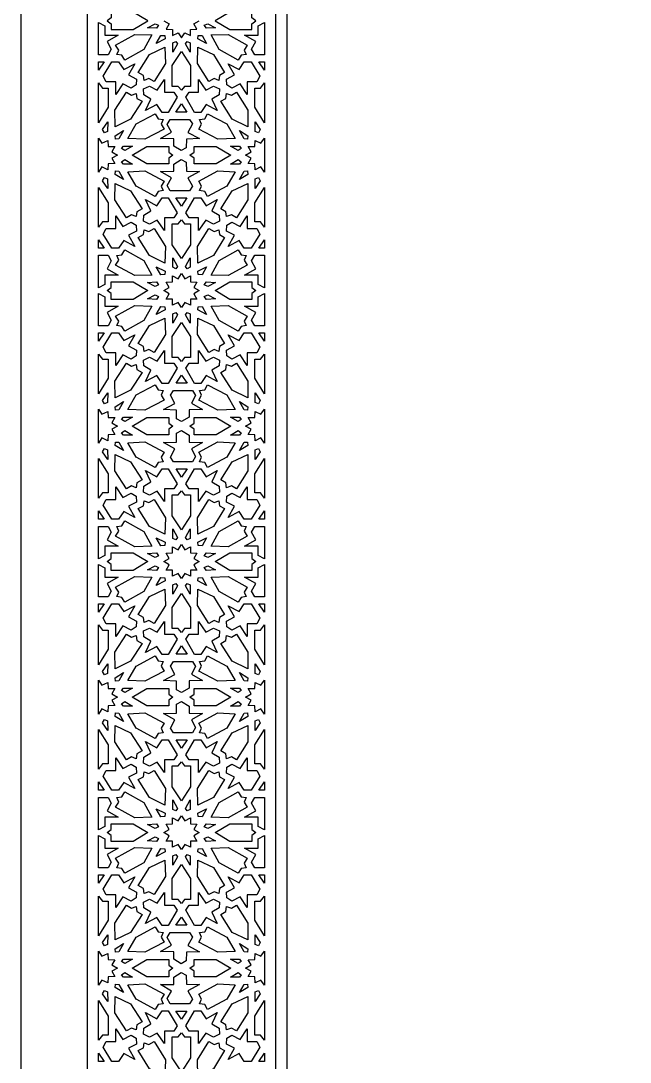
# Model space of a CAD drawing. Extents: x -275 to 275, y -935 to 935.
# Drawn here: x -275 to 0, y -469.7 to 0 of the extents above; entities that cross this region are included whole.
import ezdxf

# ---------------------------------------------------------------- set-up
doc = ezdxf.new("R2010")
doc.units = 0
doc.layers.add('LAYER_1', color=18, linetype='CONTINUOUS')
doc.layers.add('LAYER_2', color=4, linetype='CONTINUOUS')

msp = doc.modelspace()

# ---------------------------------------------------------------- linework, layer by layer
at = {"layer": 'LAYER_1'}
for points in [[(-275, -935), (275, -935), (275, 935), (-275, 935)], [(-234.21, 1.37), (-236.02, 0), (-236.02, 0), (-234.21, -1.37), (-234.21, -3.94), (-224.27, -3.94), (-217.66, 0), (-224.27, 3.94), (-234.21, 3.94)], [(-187.34, 0), (-180.73, -3.94), (-170.79, -3.94), (-170.79, -1.37), (-168.98, 0), (-168.98, 0), (-170.79, 1.37), (-170.79, 3.94), (-180.73, 3.94)], [(-237.06, -2.23), (-237.06, -6.44), (-231.01, -6.44), (-236, -9.3), (-234.16, -12.79), (-235.62, -15.34), (-239.99, -15.34), (-239.99, -0.68)], [(-212.8, -2.03), (-213.78, -3.38), (-217.82, -3.11), (-214.33, -1.3)], [(-187.18, -3.11), (-191.22, -3.38), (-192.2, -2.03), (-190.67, -1.3)], [(-165.01, -15.34), (-169.38, -15.34), (-170.84, -12.79), (-169, -9.3), (-173.99, -6.44), (-167.94, -6.44), (-167.94, -2.23), (-165.01, -0.68)], [(-215.83, -6.39), (-219.44, -12.98), (-228.02, -17.77), (-229.38, -15.55), (-231.68, -15.24), (-230.84, -13.19), (-232.2, -10.96), (-223.62, -6.18)], [(-210.02, -6.68), (-209.9, -8.16), (-213.85, -10.21), (-211.81, -6.56)], [(-204.25, -10.36), (-206.37, -14.17), (-206.45, -9.93), (-205.06, -9.27)], [(-198.55, -9.93), (-198.63, -14.17), (-200.75, -10.36), (-199.94, -9.27)], [(-191.15, -10.21), (-195.1, -8.16), (-194.98, -6.68), (-193.19, -6.56)], [(-172.8, -10.96), (-174.16, -13.19), (-173.32, -15.24), (-175.62, -15.55), (-176.98, -17.77), (-185.56, -12.98), (-189.17, -6.39), (-181.38, -6.18)], [(-209.78, -19.26), (-214.88, -27.39), (-217.19, -26.07), (-219.36, -26.86), (-219.66, -24.67), (-221.98, -23.35), (-216.89, -15.21), (-209.94, -11.83)], [(-198.36, -20.14), (-198.36, -29.61), (-201.06, -29.61), (-202.5, -31.34), (-203.94, -29.61), (-206.64, -29.61), (-206.64, -20.14), (-202.5, -13.84)], [(-188.11, -15.21), (-183.02, -23.35), (-185.34, -24.67), (-185.64, -26.86), (-187.81, -26.07), (-190.12, -27.39), (-195.22, -19.26), (-195.06, -11.83)], [(-239.99, -22.27), (-239.99, -18.51), (-237.4, -18.51)], [(-228.53, -22), (-223.54, -19.39), (-226.39, -24.41), (-222.78, -26.24), (-222.91, -28.9), (-225.23, -30.32), (-228.94, -28.38), (-232.15, -33.22), (-232.15, -27.52), (-236.49, -27.52), (-237.82, -24.94), (-233.93, -18.51), (-230.85, -18.51)], [(-167.18, -24.94), (-168.51, -27.52), (-172.85, -27.52), (-172.85, -33.22), (-176.06, -28.38), (-179.77, -30.32), (-182.09, -28.9), (-182.22, -26.24), (-178.61, -24.41), (-181.46, -19.39), (-176.47, -22), (-174.15, -18.51), (-171.07, -18.51)], [(-165.01, -22.27), (-167.6, -18.51), (-165.01, -18.51)], [(-238.15, -30.4), (-235.6, -30.4), (-235.6, -38.96), (-239.99, -45.98), (-239.99, -28.02)], [(-210.19, -32.2), (-205.93, -32.2), (-204.42, -34.46), (-208.43, -41.34), (-211.28, -41.29), (-213.66, -37.74), (-218.67, -40.47), (-216.27, -35.37), (-219.54, -33.41), (-219.66, -30.73), (-216.95, -29.46), (-213.52, -31.26), (-210.19, -26.5)], [(-191.48, -31.26), (-188.05, -29.46), (-185.34, -30.73), (-185.46, -33.41), (-188.73, -35.37), (-186.33, -40.47), (-191.34, -37.74), (-193.72, -41.29), (-196.57, -41.34), (-200.58, -34.46), (-199.07, -32.2), (-194.81, -32.2), (-194.81, -26.5)], [(-165.01, -45.98), (-169.4, -38.96), (-169.4, -30.4), (-166.85, -30.4), (-165.01, -28.02)], [(-225.05, -33.55), (-222.88, -32.78), (-222.59, -34.97), (-220.28, -36.31), (-225.44, -44.41), (-232.41, -47.75), (-232.51, -40.32), (-227.36, -32.22)], [(-172.49, -40.32), (-172.59, -47.75), (-179.56, -44.41), (-184.72, -36.31), (-182.41, -34.97), (-182.12, -32.78), (-179.95, -33.55), (-177.64, -32.22)], [(-200.06, -41.22), (-205, -41.22), (-202.5, -37.5)], [(-212.99, -44.15), (-210.71, -44.5), (-211.59, -46.54), (-210.28, -48.79), (-218.96, -53.41), (-226.74, -53.04), (-222.99, -46.52), (-214.31, -41.9)], [(-182.01, -46.52), (-178.26, -53.04), (-186.04, -53.41), (-194.72, -48.79), (-193.41, -46.54), (-194.29, -44.5), (-192.01, -44.15), (-190.69, -41.9)], [(-235.81, -49.89), (-237.2, -50.45), (-238.07, -48.98), (-235.7, -45.52)], [(-197.49, -46.53), (-199.56, -50.31), (-194.36, -53.12), (-200.26, -53.36), (-200.31, -57.32), (-202.59, -58.54), (-205.94, -56.51), (-205.96, -53.24), (-211.94, -53.1), (-207, -50.24), (-208.89, -46.8), (-207.53, -44.44), (-198.93, -44.44)], [(-166.93, -48.98), (-167.8, -50.45), (-169.19, -49.89), (-169.3, -45.52)], [(-230.75, -53.25), (-232.24, -53.39), (-232.42, -51.8), (-228.73, -49.51)], [(-172.58, -51.8), (-172.76, -53.39), (-174.25, -53.25), (-176.27, -49.51)], [(-238.38, -55.2), (-235.69, -53.93), (-235.58, -56.64), (-232.53, -56.73), (-233.96, -59.12), (-231.38, -60.55), (-233.96, -61.98), (-232.53, -64.38), (-235.58, -64.47), (-235.69, -67.18), (-238.38, -65.9), (-240, -68.2), (-240, -60.55), (-240, -60.55), (-240, -60.55), (-240, -52.9)], [(-165, -60.55), (-165, -60.55), (-165, -60.55), (-165, -68.2), (-166.62, -65.9), (-169.31, -67.18), (-169.42, -64.47), (-172.47, -64.38), (-171.04, -61.98), (-173.62, -60.55), (-171.04, -59.12), (-172.47, -56.73), (-169.42, -56.64), (-169.31, -53.93), (-166.62, -55.2), (-165, -52.9)], [(-224.56, -56.52), (-228.03, -58.52), (-229.49, -57.57), (-228.72, -56.51)], [(-208.16, -59.18), (-206.35, -60.55), (-208.16, -61.92), (-208.16, -64.5), (-218.1, -64.5), (-224.71, -60.55), (-224.71, -60.55), (-224.71, -60.55), (-218.1, -56.61), (-208.16, -56.61)], [(-180.29, -60.55), (-180.29, -60.55), (-180.29, -60.55), (-186.9, -64.5), (-196.84, -64.5), (-196.84, -61.92), (-198.65, -60.55), (-196.84, -59.18), (-196.84, -56.61), (-186.9, -56.61)], [(-175.51, -57.57), (-176.97, -58.52), (-180.44, -56.52), (-176.28, -56.51)], [(-224.56, -64.58), (-228.72, -64.59), (-229.49, -63.53), (-228.03, -62.58)], [(-200.31, -63.79), (-200.26, -67.74), (-194.36, -67.98), (-199.56, -70.79), (-197.49, -74.57), (-198.93, -76.66), (-207.53, -76.66), (-208.89, -74.31), (-207, -70.87), (-211.94, -68.01), (-205.96, -67.86), (-205.94, -64.59), (-202.59, -62.56)], [(-175.51, -63.53), (-176.28, -64.59), (-180.44, -64.58), (-176.97, -62.58)], [(-230.75, -67.86), (-228.73, -71.59), (-232.42, -69.31), (-232.24, -67.71)], [(-210.28, -72.31), (-211.59, -74.56), (-210.71, -76.6), (-212.99, -76.95), (-214.31, -79.2), (-222.99, -74.58), (-226.74, -68.07), (-218.96, -67.7)], [(-178.26, -68.07), (-182.01, -74.58), (-190.69, -79.2), (-192.01, -76.95), (-194.29, -76.6), (-193.41, -74.56), (-194.72, -72.31), (-186.04, -67.7)], [(-172.58, -69.31), (-176.27, -71.59), (-174.25, -67.86), (-172.76, -67.71)], [(-235.6, -82.15), (-235.6, -90.71), (-238.15, -90.71), (-239.99, -93.08), (-239.99, -75.13)], [(-235.81, -71.22), (-235.7, -75.58), (-238.07, -72.12), (-237.2, -70.66)], [(-225.44, -76.7), (-220.28, -84.8), (-222.59, -86.13), (-222.88, -88.32), (-225.05, -87.55), (-227.36, -88.89), (-232.51, -80.79), (-232.41, -73.35)], [(-172.49, -80.79), (-177.64, -88.89), (-179.95, -87.55), (-182.12, -88.32), (-182.41, -86.13), (-184.72, -84.8), (-179.56, -76.7), (-172.59, -73.35)], [(-165.01, -93.08), (-166.85, -90.71), (-169.4, -90.71), (-169.4, -82.15), (-165.01, -75.13)], [(-166.93, -72.12), (-169.3, -75.58), (-169.19, -71.22), (-167.8, -70.66)], [(-204.42, -86.64), (-205.93, -88.91), (-210.19, -88.91), (-210.19, -94.61), (-213.52, -89.84), (-216.95, -91.65), (-219.66, -90.37), (-219.54, -87.69), (-216.27, -85.73), (-218.67, -80.63), (-213.66, -83.37), (-211.28, -79.81), (-208.43, -79.77)], [(-193.72, -79.81), (-191.34, -83.37), (-186.33, -80.63), (-188.73, -85.73), (-185.46, -87.69), (-185.34, -90.37), (-188.05, -91.65), (-191.48, -89.84), (-194.81, -94.61), (-194.81, -88.91), (-199.07, -88.91), (-200.58, -86.64), (-196.57, -79.77)], [(-202.5, -83.61), (-205, -79.88), (-200.06, -79.88)], [(-228.94, -92.73), (-225.23, -90.78), (-222.91, -92.2), (-222.78, -94.87), (-226.39, -96.7), (-223.54, -101.71), (-228.53, -99.1), (-230.85, -102.59), (-233.93, -102.59), (-237.82, -96.17), (-236.49, -93.59), (-232.15, -93.59), (-232.15, -87.88)], [(-172.85, -93.59), (-168.51, -93.59), (-167.18, -96.17), (-171.07, -102.59), (-174.15, -102.59), (-176.47, -99.1), (-181.46, -101.71), (-178.61, -96.7), (-182.22, -94.87), (-182.09, -92.2), (-179.77, -90.78), (-176.06, -92.73), (-172.85, -87.88)], [(-209.78, -101.85), (-209.94, -109.28), (-216.89, -105.89), (-221.98, -97.76), (-219.66, -96.44), (-219.36, -94.25), (-217.19, -95.03), (-214.88, -93.71)], [(-201.06, -91.49), (-198.36, -91.49), (-198.36, -100.97), (-202.5, -107.27), (-206.64, -100.97), (-206.64, -91.49), (-203.94, -91.49), (-202.5, -89.76)], [(-187.81, -95.03), (-185.64, -94.25), (-185.34, -96.44), (-183.02, -97.76), (-188.11, -105.89), (-195.06, -109.28), (-195.22, -101.85), (-190.12, -93.71)], [(-237.4, -102.59), (-239.99, -102.59), (-239.99, -98.83)], [(-165.01, -102.59), (-167.6, -102.59), (-165.01, -98.83)], [(-234.16, -108.31), (-236, -111.8), (-231.01, -114.66), (-237.06, -114.66), (-237.06, -118.87), (-239.99, -120.42), (-239.99, -105.76), (-235.62, -105.76)], [(-219.44, -108.12), (-215.83, -114.71), (-223.62, -114.93), (-232.2, -110.14), (-230.84, -107.92), (-231.68, -105.86), (-229.38, -105.55), (-228.02, -103.33)], [(-204.25, -110.74), (-205.06, -111.83), (-206.45, -111.17), (-206.37, -106.94)], [(-198.55, -111.17), (-199.94, -111.83), (-200.75, -110.74), (-198.63, -106.94)], [(-175.62, -105.55), (-173.32, -105.86), (-174.16, -107.92), (-172.8, -110.14), (-181.38, -114.93), (-189.17, -114.71), (-185.56, -108.12), (-176.98, -103.33)], [(-165.01, -120.42), (-167.94, -118.87), (-167.94, -114.66), (-173.99, -114.66), (-169, -111.8), (-170.84, -108.31), (-169.38, -105.76), (-165.01, -105.76)], [(-209.9, -112.94), (-210.02, -114.43), (-211.81, -114.55), (-213.85, -110.9)], [(-193.19, -114.55), (-194.98, -114.43), (-195.1, -112.94), (-191.15, -110.9)], [(-200.99, -116.32), (-198.49, -115.05), (-198.39, -117.75), (-195.55, -117.85), (-196.88, -120.24), (-194.47, -121.67), (-194.47, -121.67), (-196.88, -123.11), (-195.55, -125.5), (-198.39, -125.59), (-198.49, -128.3), (-200.99, -127.03), (-202.5, -129.33), (-204.01, -127.03), (-206.51, -128.3), (-206.61, -125.59), (-209.45, -125.5), (-208.12, -123.11), (-210.53, -121.67), (-210.53, -121.67), (-208.12, -120.24), (-209.45, -117.85), (-206.61, -117.75), (-206.51, -115.05), (-204.01, -116.32), (-202.5, -114.02)], [(-217.66, -121.67), (-224.27, -125.62), (-234.21, -125.62), (-234.21, -123.04), (-236.02, -121.67), (-236.02, -121.67), (-234.21, -120.3), (-234.21, -117.73), (-224.27, -117.73)], [(-212.8, -119.07), (-214.33, -119.81), (-217.82, -117.99), (-213.78, -117.72)], [(-187.18, -117.99), (-190.67, -119.81), (-192.2, -119.07), (-191.22, -117.72)], [(-170.79, -120.3), (-168.98, -121.67), (-168.98, -121.67), (-170.79, -123.04), (-170.79, -125.62), (-180.73, -125.62), (-187.34, -121.67), (-180.73, -117.73), (-170.79, -117.73)], [(-237.06, -124.47), (-237.06, -128.68), (-231.01, -128.68), (-236, -131.54), (-234.16, -135.03), (-235.62, -137.58), (-239.99, -137.58), (-239.99, -122.92)], [(-212.8, -124.27), (-213.78, -125.62), (-217.82, -125.36), (-214.33, -123.54)], [(-187.18, -125.36), (-191.22, -125.62), (-192.2, -124.27), (-190.67, -123.54)], [(-165.01, -137.58), (-169.38, -137.58), (-170.84, -135.03), (-169, -131.54), (-173.99, -128.68), (-167.94, -128.68), (-167.94, -124.47), (-165.01, -122.92)], [(-215.83, -128.63), (-219.44, -135.22), (-228.02, -140.01), (-229.38, -137.79), (-231.68, -137.48), (-230.84, -135.43), (-232.2, -133.21), (-223.62, -128.42)], [(-210.02, -128.92), (-209.9, -130.4), (-213.85, -132.45), (-211.81, -128.8)], [(-191.15, -132.45), (-195.1, -130.4), (-194.98, -128.92), (-193.19, -128.8)], [(-172.8, -133.21), (-174.16, -135.43), (-173.32, -137.48), (-175.62, -137.79), (-176.98, -140.01), (-185.56, -135.22), (-189.17, -128.63), (-181.38, -128.42)], [(-209.78, -141.5), (-214.88, -149.63), (-217.19, -148.31), (-219.36, -149.1), (-219.66, -146.91), (-221.98, -145.59), (-216.89, -137.45), (-209.94, -134.07)], [(-198.36, -142.38), (-198.36, -151.85), (-201.06, -151.85), (-202.5, -153.58), (-203.94, -151.85), (-206.64, -151.85), (-206.64, -142.38), (-202.5, -136.08)], [(-204.25, -132.61), (-206.37, -136.41), (-206.45, -132.17), (-205.06, -131.52)], [(-198.55, -132.17), (-198.63, -136.41), (-200.75, -132.61), (-199.94, -131.52)], [(-188.11, -137.45), (-183.02, -145.59), (-185.34, -146.91), (-185.64, -149.1), (-187.81, -148.31), (-190.12, -149.63), (-195.22, -141.5), (-195.06, -134.07)], [(-239.99, -144.51), (-239.99, -140.75), (-237.4, -140.75)], [(-228.53, -144.24), (-223.54, -141.63), (-226.39, -146.65), (-222.78, -148.48), (-222.91, -151.15), (-225.23, -152.56), (-228.94, -150.62), (-232.15, -155.46), (-232.15, -149.76), (-236.49, -149.76), (-237.82, -147.18), (-233.93, -140.76), (-230.85, -140.76)], [(-167.18, -147.18), (-168.51, -149.76), (-172.85, -149.76), (-172.85, -155.46), (-176.06, -150.62), (-179.77, -152.56), (-182.09, -151.15), (-182.22, -148.48), (-178.61, -146.65), (-181.46, -141.63), (-176.47, -144.24), (-174.15, -140.76), (-171.07, -140.76)], [(-165.01, -144.51), (-167.6, -140.75), (-165.01, -140.75)], [(-238.15, -152.64), (-235.6, -152.64), (-235.6, -161.2), (-239.99, -168.22), (-239.99, -150.27)], [(-210.19, -154.44), (-205.93, -154.44), (-204.42, -156.7), (-208.43, -163.58), (-211.28, -163.53), (-213.66, -159.98), (-218.67, -162.71), (-216.27, -157.62), (-219.54, -155.65), (-219.66, -152.98), (-216.95, -151.7), (-213.52, -153.5), (-210.19, -148.74)], [(-191.48, -153.5), (-188.05, -151.7), (-185.34, -152.98), (-185.46, -155.65), (-188.73, -157.62), (-186.33, -162.71), (-191.34, -159.98), (-193.72, -163.53), (-196.57, -163.58), (-200.58, -156.7), (-199.07, -154.44), (-194.81, -154.44), (-194.81, -148.74)], [(-165.01, -168.22), (-169.4, -161.2), (-169.4, -152.64), (-166.85, -152.64), (-165.01, -150.27)], [(-225.05, -155.79), (-222.88, -155.02), (-222.59, -157.21), (-220.28, -158.55), (-225.44, -166.65), (-232.41, -169.99), (-232.51, -162.56), (-227.36, -154.46)], [(-172.49, -162.56), (-172.59, -169.99), (-179.56, -166.65), (-184.72, -158.55), (-182.41, -157.21), (-182.12, -155.02), (-179.95, -155.79), (-177.64, -154.46)], [(-212.99, -166.39), (-210.71, -166.74), (-211.59, -168.79), (-210.28, -171.03), (-218.96, -175.65), (-226.74, -175.28), (-222.99, -168.76), (-214.31, -164.14)], [(-200, -163.46), (-204.94, -163.46), (-202.5, -159.74)], [(-182.01, -168.76), (-178.26, -175.28), (-186.04, -175.65), (-194.72, -171.03), (-193.41, -168.79), (-194.29, -166.74), (-192.01, -166.39), (-190.69, -164.14)], [(-235.81, -172.13), (-237.2, -172.69), (-238.07, -171.22), (-235.7, -167.76)], [(-196.11, -169.04), (-198, -172.48), (-193.06, -175.34), (-199.04, -175.49), (-199.06, -178.76), (-202.41, -180.78), (-204.69, -179.56), (-204.74, -175.61), (-210.64, -175.36), (-205.44, -172.55), (-207.51, -168.78), (-206.07, -166.68), (-197.47, -166.68)], [(-166.93, -171.22), (-167.8, -172.69), (-169.19, -172.13), (-169.3, -167.76)], [(-230.75, -175.49), (-232.24, -175.63), (-232.42, -174.04), (-228.73, -171.75)], [(-172.58, -174.04), (-172.76, -175.63), (-174.25, -175.49), (-176.27, -171.75)], [(-238.38, -177.44), (-235.69, -176.17), (-235.58, -178.88), (-232.53, -178.97), (-233.96, -181.36), (-231.38, -182.79), (-233.96, -184.23), (-232.53, -186.62), (-235.58, -186.71), (-235.69, -189.42), (-238.38, -188.15), (-240, -190.44), (-240, -182.79), (-240, -182.79), (-240, -182.79), (-240, -182.79), (-240, -175.14)], [(-165, -182.79), (-165, -182.79), (-165, -182.79), (-165, -190.44), (-166.62, -188.15), (-169.31, -189.42), (-169.42, -186.71), (-172.47, -186.62), (-171.04, -184.23), (-173.62, -182.79), (-171.04, -181.36), (-172.47, -178.97), (-169.42, -178.88), (-169.31, -176.17), (-166.62, -177.44), (-165, -175.14)], [(-224.56, -178.76), (-228.03, -180.76), (-229.49, -179.82), (-228.72, -178.75)], [(-208.16, -181.42), (-206.35, -182.79), (-208.16, -184.17), (-208.16, -186.74), (-218.1, -186.74), (-224.71, -182.79), (-224.71, -182.79), (-224.71, -182.79), (-218.1, -178.85), (-208.16, -178.85)], [(-180.29, -182.79), (-180.29, -182.79), (-180.29, -182.79), (-186.9, -186.74), (-196.84, -186.74), (-196.84, -184.17), (-198.65, -182.79), (-196.84, -181.42), (-196.84, -178.85), (-186.9, -178.85)], [(-175.51, -179.82), (-176.97, -180.76), (-180.44, -178.76), (-176.28, -178.75)], [(-224.56, -186.82), (-228.72, -186.83), (-229.49, -185.77), (-228.03, -184.83)], [(-199.06, -186.83), (-199.04, -190.1), (-193.06, -190.25), (-198, -193.11), (-196.11, -196.55), (-197.47, -198.9), (-206.07, -198.9), (-207.51, -196.81), (-205.44, -193.04), (-210.64, -190.22), (-204.74, -189.98), (-204.69, -186.03), (-202.41, -184.8)], [(-175.51, -185.77), (-176.28, -186.83), (-180.44, -186.82), (-176.97, -184.83)], [(-230.75, -190.1), (-228.73, -193.83), (-232.42, -191.55), (-232.24, -189.96)], [(-210.28, -194.55), (-211.59, -196.8), (-210.71, -198.84), (-212.99, -199.2), (-214.31, -201.44), (-222.99, -196.83), (-226.74, -190.31), (-218.96, -189.94)], [(-178.26, -190.31), (-182.01, -196.83), (-190.69, -201.44), (-192.01, -199.2), (-194.29, -198.84), (-193.41, -196.8), (-194.72, -194.55), (-186.04, -189.94)], [(-172.58, -191.55), (-176.27, -193.83), (-174.25, -190.1), (-172.76, -189.96)], [(-235.81, -193.46), (-235.7, -197.83), (-238.07, -194.37), (-237.2, -192.9)], [(-225.44, -198.94), (-220.28, -207.04), (-222.59, -208.37), (-222.88, -210.56), (-225.05, -209.79), (-227.36, -211.13), (-232.51, -203.03), (-232.41, -195.59)], [(-172.49, -203.03), (-177.64, -211.13), (-179.95, -209.79), (-182.12, -210.56), (-182.41, -208.37), (-184.72, -207.04), (-179.56, -198.94), (-172.59, -195.59)], [(-166.93, -194.37), (-169.3, -197.83), (-169.19, -193.46), (-167.8, -192.9)], [(-235.6, -204.39), (-235.6, -212.95), (-238.15, -212.95), (-239.99, -215.32), (-239.99, -197.37)], [(-165.01, -215.32), (-166.85, -212.95), (-169.4, -212.95), (-169.4, -204.39), (-165.01, -197.37)], [(-204.42, -208.89), (-205.93, -211.15), (-210.19, -211.15), (-210.19, -216.85), (-213.52, -212.08), (-216.95, -213.89), (-219.66, -212.61), (-219.54, -209.93), (-216.27, -207.97), (-218.67, -202.87), (-213.66, -205.61), (-211.28, -202.05), (-208.43, -202.01)], [(-202.5, -205.85), (-204.94, -202.13), (-200, -202.13)], [(-193.72, -202.05), (-191.34, -205.61), (-186.33, -202.87), (-188.73, -207.97), (-185.46, -209.93), (-185.34, -212.61), (-188.05, -213.89), (-191.48, -212.08), (-194.81, -216.85), (-194.81, -211.15), (-199.07, -211.15), (-200.58, -208.89), (-196.57, -202.01)], [(-228.94, -214.97), (-225.23, -213.02), (-222.91, -214.44), (-222.78, -217.11), (-226.39, -218.94), (-223.54, -223.95), (-228.53, -221.34), (-230.85, -224.83), (-233.93, -224.83), (-237.82, -218.41), (-236.49, -215.83), (-232.15, -215.83), (-232.15, -210.12)], [(-172.85, -215.83), (-168.51, -215.83), (-167.18, -218.41), (-171.07, -224.83), (-174.15, -224.83), (-176.47, -221.34), (-181.46, -223.95), (-178.61, -218.94), (-182.22, -217.11), (-182.09, -214.44), (-179.77, -213.02), (-176.06, -214.97), (-172.85, -210.12)], [(-209.78, -224.09), (-209.94, -231.52), (-216.89, -228.13), (-221.98, -220), (-219.66, -218.68), (-219.36, -216.49), (-217.19, -217.27), (-214.88, -215.95)], [(-201.06, -213.73), (-198.36, -213.73), (-198.36, -223.21), (-202.5, -229.51), (-206.64, -223.21), (-206.64, -213.73), (-203.94, -213.73), (-202.5, -212)], [(-187.81, -217.27), (-185.64, -216.49), (-185.34, -218.68), (-183.02, -220), (-188.11, -228.13), (-195.06, -231.52), (-195.22, -224.09), (-190.12, -215.95)], [(-237.4, -224.83), (-239.99, -224.83), (-239.99, -221.07)], [(-165.01, -224.83), (-167.6, -224.83), (-165.01, -221.07)], [(-234.16, -230.56), (-236, -234.04), (-231.01, -236.9), (-237.06, -236.9), (-237.06, -241.11), (-239.99, -242.66), (-239.99, -228.01), (-235.62, -228.01)], [(-219.44, -230.36), (-215.83, -236.95), (-223.62, -237.17), (-232.2, -232.38), (-230.84, -230.16), (-231.68, -228.1), (-229.38, -227.79), (-228.02, -225.57)], [(-204.25, -232.98), (-205.06, -234.07), (-206.45, -233.41), (-206.37, -229.18)], [(-198.55, -233.41), (-199.94, -234.07), (-200.75, -232.98), (-198.63, -229.18)], [(-175.62, -227.79), (-173.32, -228.1), (-174.16, -230.16), (-172.8, -232.38), (-181.38, -237.17), (-189.17, -236.95), (-185.56, -230.36), (-176.98, -225.57)], [(-165.01, -242.66), (-167.94, -241.11), (-167.94, -236.9), (-173.99, -236.9), (-169, -234.04), (-170.84, -230.56), (-169.38, -228.01), (-165.01, -228.01)], [(-209.9, -235.18), (-210.02, -236.67), (-211.81, -236.79), (-213.85, -233.14)], [(-193.19, -236.79), (-194.98, -236.67), (-195.1, -235.18), (-191.15, -233.14)], [(-200.99, -238.56), (-198.49, -237.29), (-198.39, -239.99), (-195.55, -240.09), (-196.88, -242.48), (-194.49, -243.91), (-196.88, -245.33), (-195.55, -247.72), (-198.39, -247.82), (-198.49, -250.53), (-200.99, -249.25), (-202.5, -251.55), (-204.01, -249.25), (-206.51, -250.53), (-206.61, -247.82), (-209.45, -247.72), (-208.12, -245.33), (-210.51, -243.91), (-208.12, -242.48), (-209.45, -240.09), (-206.61, -239.99), (-206.51, -237.29), (-204.01, -238.56), (-202.5, -236.26)], [(-217.67, -243.91), (-224.27, -247.84), (-234.21, -247.84), (-234.21, -245.27), (-236.01, -243.91), (-234.21, -242.54), (-234.21, -239.97), (-224.27, -239.97)], [(-212.8, -241.32), (-214.33, -242.05), (-217.82, -240.23), (-213.78, -239.96)], [(-187.18, -240.23), (-190.67, -242.05), (-192.2, -241.32), (-191.22, -239.96)], [(-170.79, -242.54), (-168.99, -243.91), (-170.79, -245.27), (-170.79, -247.84), (-180.73, -247.84), (-187.33, -243.91), (-180.73, -239.97), (-170.79, -239.97)], [(-237.06, -246.7), (-237.06, -250.91), (-231.01, -250.91), (-236, -253.77), (-234.16, -257.26), (-235.62, -259.81), (-239.99, -259.81), (-239.99, -245.15)], [(-212.8, -246.5), (-213.78, -247.85), (-217.82, -247.58), (-214.33, -245.76)], [(-187.18, -247.58), (-191.22, -247.85), (-192.2, -246.5), (-190.67, -245.76)], [(-165.01, -259.81), (-169.38, -259.81), (-170.84, -257.26), (-169, -253.77), (-173.99, -250.91), (-167.94, -250.91), (-167.94, -246.7), (-165.01, -245.15)], [(-215.83, -250.86), (-219.44, -257.45), (-228.02, -262.24), (-229.38, -260.02), (-231.68, -259.71), (-230.84, -257.65), (-232.2, -255.43), (-223.62, -250.64)], [(-210.02, -251.15), (-209.9, -252.63), (-213.85, -254.67), (-211.81, -251.03)], [(-191.15, -254.67), (-195.1, -252.63), (-194.98, -251.15), (-193.19, -251.03)], [(-172.8, -255.43), (-174.16, -257.65), (-173.32, -259.71), (-175.62, -260.02), (-176.98, -262.24), (-185.56, -257.45), (-189.17, -250.86), (-181.38, -250.64)], [(-209.78, -263.72), (-214.88, -271.86), (-217.19, -270.54), (-219.36, -271.32), (-219.66, -269.13), (-221.98, -267.81), (-216.89, -259.68), (-209.94, -256.29)], [(-198.36, -264.6), (-198.36, -274.08), (-201.06, -274.08), (-202.5, -275.81), (-203.94, -274.08), (-206.64, -274.08), (-206.64, -264.6), (-202.5, -258.3)], [(-204.25, -254.83), (-206.37, -258.64), (-206.45, -254.4), (-205.06, -253.74)], [(-198.55, -254.4), (-198.63, -258.64), (-200.75, -254.83), (-199.94, -253.74)], [(-188.11, -259.68), (-183.02, -267.81), (-185.34, -269.13), (-185.64, -271.32), (-187.81, -270.54), (-190.12, -271.86), (-195.22, -263.72), (-195.06, -256.29)], [(-239.99, -266.74), (-239.99, -262.98), (-237.4, -262.98)], [(-228.53, -266.47), (-223.54, -263.86), (-226.39, -268.87), (-222.78, -270.7), (-222.91, -273.37), (-225.23, -274.79), (-228.94, -272.84), (-232.15, -277.69), (-232.15, -271.98), (-236.49, -271.98), (-237.82, -269.4), (-233.93, -262.98), (-230.85, -262.98)], [(-167.18, -269.4), (-168.51, -271.98), (-172.85, -271.98), (-172.85, -277.69), (-176.06, -272.84), (-179.77, -274.79), (-182.09, -273.37), (-182.22, -270.7), (-178.61, -268.87), (-181.46, -263.86), (-176.47, -266.47), (-174.15, -262.98), (-171.07, -262.98)], [(-165.01, -266.74), (-167.6, -262.98), (-165.01, -262.98)], [(-210.19, -276.67), (-205.93, -276.67), (-204.42, -278.93), (-208.43, -285.8), (-211.28, -285.76), (-213.66, -282.2), (-218.67, -284.94), (-216.27, -279.84), (-219.54, -277.88), (-219.66, -275.2), (-216.95, -273.92), (-213.52, -275.73), (-210.19, -270.97)], [(-191.48, -275.73), (-188.05, -273.92), (-185.34, -275.2), (-185.46, -277.88), (-188.73, -279.84), (-186.33, -284.94), (-191.34, -282.2), (-193.72, -285.76), (-196.57, -285.8), (-200.58, -278.93), (-199.07, -276.67), (-194.81, -276.67), (-194.81, -270.97)], [(-238.15, -274.86), (-235.6, -274.86), (-235.6, -283.42), (-239.99, -290.44), (-239.99, -272.49)], [(-225.05, -278.02), (-222.88, -277.25), (-222.59, -279.44), (-220.28, -280.77), (-225.44, -288.88), (-232.41, -292.22), (-232.51, -284.78), (-227.36, -276.68)], [(-172.49, -284.78), (-172.59, -292.22), (-179.56, -288.88), (-184.72, -280.77), (-182.41, -279.44), (-182.12, -277.25), (-179.95, -278.02), (-177.64, -276.68)], [(-165.01, -290.44), (-169.4, -283.42), (-169.4, -274.86), (-166.85, -274.86), (-165.01, -272.49)], [(-212.99, -288.62), (-210.71, -288.97), (-211.59, -291.01), (-210.28, -293.26), (-218.96, -297.87), (-226.74, -297.5), (-222.99, -290.99), (-214.31, -286.37)], [(-200, -285.69), (-204.94, -285.69), (-202.5, -281.96)], [(-182.01, -290.99), (-178.26, -297.5), (-186.04, -297.87), (-194.72, -293.26), (-193.41, -291.01), (-194.29, -288.97), (-192.01, -288.62), (-190.69, -286.37)], [(-235.81, -294.35), (-237.2, -294.91), (-238.07, -293.45), (-235.7, -289.99)], [(-196.11, -291.26), (-198, -294.7), (-193.06, -297.57), (-199.04, -297.71), (-199.06, -300.98), (-202.41, -303.01), (-204.69, -301.78), (-204.74, -297.83), (-210.64, -297.59), (-205.44, -294.78), (-207.51, -291), (-206.07, -288.91), (-197.47, -288.91)], [(-166.93, -293.45), (-167.8, -294.91), (-169.19, -294.35), (-169.3, -289.99)], [(-230.75, -297.71), (-232.24, -297.86), (-232.42, -296.26), (-228.73, -293.98)], [(-172.58, -296.26), (-172.76, -297.86), (-174.25, -297.71), (-176.27, -293.98)], [(-238.38, -299.67), (-235.69, -298.39), (-235.58, -301.1), (-232.53, -301.19), (-233.96, -303.59), (-231.38, -305.02), (-233.96, -306.45), (-232.53, -308.84), (-235.58, -308.94), (-235.69, -311.64), (-238.38, -310.37), (-240, -312.67), (-240, -305.02), (-240, -305.02), (-240, -305.02), (-240, -305.02), (-240, -297.37)], [(-165, -305.02), (-165, -305.02), (-165, -305.02), (-165, -312.67), (-166.62, -310.37), (-169.31, -311.64), (-169.42, -308.94), (-172.47, -308.84), (-171.04, -306.45), (-173.62, -305.02), (-171.04, -303.59), (-172.47, -301.19), (-169.42, -301.1), (-169.31, -298.39), (-166.62, -299.67), (-165, -297.37)], [(-224.56, -300.99), (-228.03, -302.99), (-229.49, -302.04), (-228.72, -300.98)], [(-208.16, -303.65), (-206.35, -305.02), (-208.16, -306.39), (-208.16, -308.96), (-218.1, -308.96), (-224.71, -305.02), (-224.71, -305.02), (-224.71, -305.02), (-218.1, -301.07), (-208.16, -301.07)], [(-180.29, -305.02), (-180.29, -305.02), (-180.29, -305.02), (-186.9, -308.96), (-196.84, -308.96), (-196.84, -306.39), (-198.65, -305.02), (-196.84, -303.65), (-196.84, -301.07), (-186.9, -301.07)], [(-175.51, -302.04), (-176.97, -302.99), (-180.44, -300.99), (-176.28, -300.98)], [(-224.56, -309.05), (-228.72, -309.06), (-229.49, -308), (-228.03, -307.05)], [(-199.06, -309.06), (-199.04, -312.33), (-193.06, -312.47), (-198, -315.33), (-196.11, -318.77), (-197.47, -321.13), (-206.07, -321.13), (-207.51, -319.04), (-205.44, -315.26), (-210.64, -312.45), (-204.74, -312.21), (-204.69, -308.25), (-202.41, -307.03)], [(-175.51, -308), (-176.28, -309.06), (-180.44, -309.05), (-176.97, -307.05)], [(-230.75, -312.32), (-228.73, -316.06), (-232.42, -313.77), (-232.24, -312.18)], [(-210.28, -316.78), (-211.59, -319.03), (-210.71, -321.07), (-212.99, -321.42), (-214.31, -323.67), (-222.99, -319.05), (-226.74, -312.54), (-218.96, -312.16)], [(-178.26, -312.54), (-182.01, -319.05), (-190.69, -323.67), (-192.01, -321.42), (-194.29, -321.07), (-193.41, -319.03), (-194.72, -316.78), (-186.04, -312.16)], [(-172.58, -313.77), (-176.27, -316.06), (-174.25, -312.32), (-172.76, -312.18)], [(-235.81, -315.68), (-235.7, -320.05), (-238.07, -316.59), (-237.2, -315.12)], [(-225.44, -321.16), (-220.28, -329.26), (-222.59, -330.6), (-222.88, -332.79), (-225.05, -332.02), (-227.36, -333.35), (-232.51, -325.25), (-232.41, -317.82)], [(-172.49, -325.25), (-177.64, -333.35), (-179.95, -332.02), (-182.12, -332.79), (-182.41, -330.6), (-184.72, -329.26), (-179.56, -321.16), (-172.59, -317.82)], [(-166.93, -316.59), (-169.3, -320.05), (-169.19, -315.68), (-167.8, -315.12)], [(-235.6, -326.61), (-235.6, -335.17), (-238.15, -335.17), (-239.99, -337.55), (-239.99, -319.59)], [(-165.01, -337.55), (-166.85, -335.17), (-169.4, -335.17), (-169.4, -326.61), (-165.01, -319.59)], [(-204.42, -331.11), (-205.93, -333.37), (-210.19, -333.37), (-210.19, -339.07), (-213.52, -334.31), (-216.95, -336.11), (-219.66, -334.84), (-219.54, -332.16), (-216.27, -330.2), (-218.67, -325.1), (-213.66, -327.83), (-211.28, -324.28), (-208.43, -324.23)], [(-202.5, -328.07), (-204.94, -324.35), (-200, -324.35)], [(-193.72, -324.28), (-191.34, -327.83), (-186.33, -325.1), (-188.73, -330.2), (-185.46, -332.16), (-185.34, -334.84), (-188.05, -336.11), (-191.48, -334.31), (-194.81, -339.07), (-194.81, -333.37), (-199.07, -333.37), (-200.58, -331.11), (-196.57, -324.23)], [(-228.94, -337.19), (-225.23, -335.25), (-222.91, -336.67), (-222.78, -339.34), (-226.39, -341.16), (-223.54, -346.18), (-228.53, -343.57), (-230.85, -347.06), (-233.93, -347.06), (-237.82, -340.63), (-236.49, -338.05), (-232.15, -338.05), (-232.15, -332.35)], [(-172.85, -338.05), (-168.51, -338.05), (-167.18, -340.63), (-171.07, -347.06), (-174.15, -347.06), (-176.47, -343.57), (-181.46, -346.18), (-178.61, -341.16), (-182.22, -339.34), (-182.09, -336.67), (-179.77, -335.25), (-176.06, -337.19), (-172.85, -332.35)], [(-201.06, -335.96), (-198.36, -335.96), (-198.36, -345.43), (-202.5, -351.74), (-206.64, -345.43), (-206.64, -335.96), (-203.94, -335.96), (-202.5, -334.23)], [(-209.78, -346.31), (-209.94, -353.75), (-216.89, -350.36), (-221.98, -342.22), (-219.66, -340.9), (-219.36, -338.71), (-217.19, -339.5), (-214.88, -338.18)], [(-187.81, -339.5), (-185.64, -338.71), (-185.34, -340.9), (-183.02, -342.22), (-188.11, -350.36), (-195.06, -353.75), (-195.22, -346.31), (-190.12, -338.18)], [(-237.4, -347.06), (-239.99, -347.06), (-239.99, -343.3)], [(-165.01, -347.06), (-167.6, -347.06), (-165.01, -343.3)], [(-234.16, -352.78), (-236, -356.27), (-231.01, -359.13), (-237.06, -359.13), (-237.06, -363.34), (-239.99, -364.89), (-239.99, -350.23), (-235.62, -350.23)], [(-219.44, -352.59), (-215.83, -359.18), (-223.62, -359.4), (-232.2, -354.61), (-230.84, -352.39), (-231.68, -350.33), (-229.38, -350.02), (-228.02, -347.8)], [(-204.25, -355.21), (-205.06, -356.3), (-206.45, -355.64), (-206.37, -351.4)], [(-198.55, -355.64), (-199.94, -356.3), (-200.75, -355.21), (-198.63, -351.4)], [(-175.62, -350.02), (-173.32, -350.33), (-174.16, -352.39), (-172.8, -354.61), (-181.38, -359.4), (-189.17, -359.18), (-185.56, -352.59), (-176.98, -347.8)], [(-165.01, -364.89), (-167.94, -363.34), (-167.94, -359.13), (-173.99, -359.13), (-169, -356.27), (-170.84, -352.78), (-169.38, -350.23), (-165.01, -350.23)], [(-209.9, -357.41), (-210.02, -358.89), (-211.81, -359.01), (-213.85, -355.36)], [(-193.19, -359.01), (-194.98, -358.89), (-195.1, -357.41), (-191.15, -355.36)], [(-200.99, -360.78), (-198.49, -359.51), (-198.39, -362.22), (-195.55, -362.31), (-196.88, -364.7), (-194.47, -366.14), (-194.47, -366.14), (-196.88, -367.57), (-195.55, -369.97), (-198.39, -370.06), (-198.49, -372.77), (-200.99, -371.49), (-202.5, -373.79), (-204.01, -371.49), (-206.51, -372.77), (-206.61, -370.06), (-209.45, -369.97), (-208.12, -367.57), (-210.53, -366.14), (-210.53, -366.14), (-208.12, -364.7), (-209.45, -362.31), (-206.61, -362.22), (-206.51, -359.51), (-204.01, -360.78), (-202.5, -358.49)], [(-217.66, -366.14), (-224.27, -370.08), (-234.21, -370.08), (-234.21, -367.51), (-236.02, -366.14), (-236.02, -366.14), (-234.21, -364.77), (-234.21, -362.19), (-224.27, -362.19)], [(-212.8, -363.54), (-214.33, -364.27), (-217.82, -362.46), (-213.78, -362.19)], [(-187.18, -362.46), (-190.67, -364.27), (-192.2, -363.54), (-191.22, -362.19)], [(-170.79, -364.77), (-168.98, -366.14), (-168.98, -366.14), (-170.79, -367.51), (-170.79, -370.08), (-180.73, -370.08), (-187.34, -366.14), (-180.73, -362.19), (-170.79, -362.19)], [(-237.06, -368.94), (-237.06, -373.15), (-231.01, -373.15), (-236, -376.01), (-234.16, -379.5), (-235.62, -382.05), (-239.99, -382.05), (-239.99, -367.39)], [(-212.8, -368.74), (-213.78, -370.09), (-217.82, -369.82), (-214.33, -368)], [(-187.18, -369.82), (-191.22, -370.09), (-192.2, -368.74), (-190.67, -368)], [(-165.01, -382.05), (-169.38, -382.05), (-170.84, -379.5), (-169, -376.01), (-173.99, -373.15), (-167.94, -373.15), (-167.94, -368.94), (-165.01, -367.39)], [(-215.83, -373.1), (-219.44, -379.69), (-228.02, -384.48), (-229.38, -382.26), (-231.68, -381.95), (-230.84, -379.89), (-232.2, -377.67), (-223.62, -372.88)], [(-210.02, -373.39), (-209.9, -374.87), (-213.85, -376.92), (-211.81, -373.27)], [(-191.15, -376.92), (-195.1, -374.87), (-194.98, -373.39), (-193.19, -373.27)], [(-172.8, -377.67), (-174.16, -379.89), (-173.32, -381.95), (-175.62, -382.26), (-176.98, -384.48), (-185.56, -379.69), (-189.17, -373.1), (-181.38, -372.88)], [(-209.78, -385.96), (-214.88, -394.1), (-217.19, -392.78), (-219.36, -393.56), (-219.66, -391.37), (-221.98, -390.06), (-216.89, -381.92), (-209.94, -378.53)], [(-204.25, -377.07), (-206.37, -380.88), (-206.45, -376.64), (-205.06, -375.98)], [(-198.55, -376.64), (-198.63, -380.88), (-200.75, -377.07), (-199.94, -375.98)], [(-188.11, -381.92), (-183.02, -390.06), (-185.34, -391.37), (-185.64, -393.56), (-187.81, -392.78), (-190.12, -394.1), (-195.22, -385.96), (-195.06, -378.53)], [(-198.36, -386.84), (-198.36, -396.32), (-201.06, -396.32), (-202.5, -398.05), (-203.94, -396.32), (-206.64, -396.32), (-206.64, -386.84), (-202.5, -380.54)], [(-239.99, -388.98), (-239.99, -385.22), (-237.4, -385.22)], [(-228.53, -388.71), (-223.54, -386.1), (-226.39, -391.11), (-222.78, -392.94), (-222.91, -395.61), (-225.23, -397.03), (-228.94, -395.08), (-232.15, -399.93), (-232.15, -394.22), (-236.49, -394.22), (-237.82, -391.64), (-233.93, -385.22), (-230.85, -385.22)], [(-167.18, -391.64), (-168.51, -394.22), (-172.85, -394.22), (-172.85, -399.93), (-176.06, -395.08), (-179.77, -397.03), (-182.09, -395.61), (-182.22, -392.94), (-178.61, -391.11), (-181.46, -386.1), (-176.47, -388.71), (-174.15, -385.22), (-171.07, -385.22)], [(-165.01, -388.98), (-167.6, -385.22), (-165.01, -385.22)], [(-210.19, -398.91), (-205.93, -398.91), (-204.42, -401.17), (-208.43, -408.05), (-211.28, -408), (-213.66, -404.44), (-218.67, -407.18), (-216.27, -402.08), (-219.54, -400.12), (-219.66, -397.44), (-216.95, -396.16), (-213.52, -397.97), (-210.19, -393.21)], [(-191.48, -397.97), (-188.05, -396.16), (-185.34, -397.44), (-185.46, -400.12), (-188.73, -402.08), (-186.33, -407.18), (-191.34, -404.44), (-193.72, -408), (-196.57, -408.05), (-200.58, -401.17), (-199.07, -398.91), (-194.81, -398.91), (-194.81, -393.21)], [(-238.15, -397.1), (-235.6, -397.1), (-235.6, -405.66), (-239.99, -412.68), (-239.99, -394.73)], [(-225.05, -400.26), (-222.88, -399.49), (-222.59, -401.68), (-220.28, -403.01), (-225.44, -411.12), (-232.41, -414.46), (-232.51, -407.02), (-227.36, -398.92)], [(-172.49, -407.02), (-172.59, -414.46), (-179.56, -411.12), (-184.72, -403.01), (-182.41, -401.68), (-182.12, -399.49), (-179.95, -400.26), (-177.64, -398.92)], [(-165.01, -412.68), (-169.4, -405.66), (-169.4, -397.1), (-166.85, -397.1), (-165.01, -394.73)], [(-212.99, -410.86), (-210.71, -411.21), (-211.59, -413.25), (-210.28, -415.5), (-218.96, -420.12), (-226.74, -419.74), (-222.99, -413.23), (-214.31, -408.61)], [(-200.06, -407.93), (-205, -407.93), (-202.5, -404.2)], [(-182.01, -413.23), (-178.26, -419.74), (-186.04, -420.12), (-194.72, -415.5), (-193.41, -413.25), (-194.29, -411.21), (-192.01, -410.86), (-190.69, -408.61)], [(-235.81, -416.6), (-237.2, -417.15), (-238.07, -415.69), (-235.7, -412.23)], [(-197.49, -413.24), (-199.56, -417.02), (-194.36, -419.83), (-200.26, -420.07), (-200.31, -424.02), (-202.59, -425.25), (-205.94, -423.22), (-205.96, -419.95), (-211.94, -419.81), (-207, -416.94), (-208.89, -413.51), (-207.53, -411.15), (-198.93, -411.15)], [(-166.93, -415.69), (-167.8, -417.15), (-169.19, -416.6), (-169.3, -412.23)], [(-230.75, -419.95), (-232.24, -420.1), (-232.42, -418.5), (-228.73, -416.22)], [(-172.58, -418.5), (-172.76, -420.1), (-174.25, -419.95), (-176.27, -416.22)], [(-238.38, -421.91), (-235.69, -420.63), (-235.58, -423.34), (-232.53, -423.44), (-233.96, -425.83), (-231.38, -427.26), (-233.96, -428.69), (-232.53, -431.08), (-235.58, -431.18), (-235.69, -433.88), (-238.38, -432.61), (-240, -434.91), (-240, -427.26), (-240, -427.26), (-240, -427.26), (-240, -419.61)], [(-165, -427.26), (-165, -427.26), (-165, -427.26), (-165, -434.91), (-166.62, -432.61), (-169.31, -433.88), (-169.42, -431.18), (-172.47, -431.08), (-171.04, -428.69), (-173.62, -427.26), (-171.04, -425.83), (-172.47, -423.44), (-169.42, -423.34), (-169.31, -420.63), (-166.62, -421.91), (-165, -419.61)], [(-224.56, -423.23), (-228.03, -425.23), (-229.49, -424.28), (-228.72, -423.22)], [(-208.16, -425.89), (-206.35, -427.26), (-208.16, -428.63), (-208.16, -431.2), (-218.1, -431.2), (-224.71, -427.26), (-224.71, -427.26), (-224.71, -427.26), (-218.1, -423.31), (-208.16, -423.31)], [(-180.29, -427.26), (-180.29, -427.26), (-180.29, -427.26), (-186.9, -431.2), (-196.84, -431.2), (-196.84, -428.63), (-198.65, -427.26), (-196.84, -425.89), (-196.84, -423.31), (-186.9, -423.31)], [(-175.51, -424.28), (-176.97, -425.23), (-180.44, -423.23), (-176.28, -423.22)], [(-224.56, -431.29), (-228.72, -431.3), (-229.49, -430.24), (-228.03, -429.29)], [(-200.31, -430.5), (-200.26, -434.45), (-194.36, -434.69), (-199.56, -437.5), (-197.49, -441.28), (-198.93, -443.37), (-207.53, -443.37), (-208.89, -441.01), (-207, -437.57), (-211.94, -434.71), (-205.96, -434.57), (-205.94, -431.3), (-202.59, -429.27)], [(-175.51, -430.24), (-176.28, -431.3), (-180.44, -431.29), (-176.97, -429.29)], [(-230.75, -434.57), (-228.73, -438.3), (-232.42, -436.01), (-232.24, -434.42)], [(-210.28, -439.02), (-211.59, -441.27), (-210.71, -443.31), (-212.99, -443.66), (-214.31, -445.91), (-222.99, -441.29), (-226.74, -434.78), (-218.96, -434.4)], [(-178.26, -434.78), (-182.01, -441.29), (-190.69, -445.91), (-192.01, -443.66), (-194.29, -443.31), (-193.41, -441.27), (-194.72, -439.02), (-186.04, -434.4)], [(-172.58, -436.01), (-176.27, -438.3), (-174.25, -434.57), (-172.76, -434.42)], [(-235.81, -437.92), (-235.7, -442.29), (-238.07, -438.83), (-237.2, -437.37)], [(-225.44, -443.4), (-220.28, -451.5), (-222.59, -452.84), (-222.88, -455.03), (-225.05, -454.26), (-227.36, -455.6), (-232.51, -447.49), (-232.41, -440.06)], [(-172.49, -447.49), (-177.64, -455.6), (-179.95, -454.26), (-182.12, -455.03), (-182.41, -452.84), (-184.72, -451.5), (-179.56, -443.4), (-172.59, -440.06)], [(-166.93, -438.83), (-169.3, -442.29), (-169.19, -437.92), (-167.8, -437.37)], [(-235.6, -448.85), (-235.6, -457.42), (-238.15, -457.42), (-239.99, -459.79), (-239.99, -441.84)], [(-165.01, -459.79), (-166.85, -457.42), (-169.4, -457.42), (-169.4, -448.85), (-165.01, -441.84)], [(-204.42, -453.35), (-205.93, -455.61), (-210.19, -455.61), (-210.19, -461.31), (-213.52, -456.55), (-216.95, -458.35), (-219.66, -457.08), (-219.54, -454.4), (-216.27, -452.44), (-218.67, -447.34), (-213.66, -450.07), (-211.28, -446.52), (-208.43, -446.47)], [(-202.5, -450.31), (-205, -446.59), (-200.06, -446.59)], [(-193.72, -446.52), (-191.34, -450.07), (-186.33, -447.34), (-188.73, -452.44), (-185.46, -454.4), (-185.34, -457.08), (-188.05, -458.35), (-191.48, -456.55), (-194.81, -461.31), (-194.81, -455.61), (-199.07, -455.61), (-200.58, -453.35), (-196.57, -446.47)], [(-228.94, -459.44), (-225.23, -457.49), (-222.91, -458.91), (-222.78, -461.58), (-226.39, -463.4), (-223.54, -468.42), (-228.53, -465.81), (-230.85, -469.3), (-233.93, -469.3), (-237.82, -462.88), (-236.49, -460.3), (-232.15, -460.3), (-232.15, -454.59)], [(-172.85, -460.3), (-168.51, -460.3), (-167.18, -462.88), (-171.07, -469.3), (-174.15, -469.3), (-176.47, -465.81), (-181.46, -468.42), (-178.61, -463.4), (-182.22, -461.58), (-182.09, -458.91), (-179.77, -457.49), (-176.06, -459.44), (-172.85, -454.59)], [(-201.06, -458.2), (-198.36, -458.2), (-198.36, -467.68), (-202.5, -473.98), (-206.64, -467.68), (-206.64, -458.2), (-203.94, -458.2), (-202.5, -456.47)], [(-209.78, -468.55), (-209.94, -475.99), (-216.89, -472.6), (-221.98, -464.46), (-219.66, -463.14), (-219.36, -460.95), (-217.19, -461.74), (-214.88, -460.42)], [(-187.81, -461.74), (-185.64, -460.95), (-185.34, -463.14), (-183.02, -464.46), (-188.11, -472.6), (-195.06, -475.99), (-195.22, -468.55), (-190.12, -460.42)], [(-237.4, -469.3), (-239.99, -469.3), (-239.99, -465.54)], [(-165.01, -469.3), (-167.6, -469.3), (-165.01, -465.54)]]:
    msp.add_lwpolyline(points, close=True, dxfattribs=at)
msp.add_lwpolyline([(-210.53, 0), (-208.12, -1.43), (-209.45, -3.83), (-206.61, -3.92), (-206.51, -6.63), (-204.01, -5.36), (-202.5, -7.65), (-200.99, -5.36), (-198.49, -6.63), (-198.39, -3.92), (-195.55, -3.83), (-196.88, -1.43), (-194.47, 0)], dxfattribs=at)
at = {"layer": 'LAYER_2'}
for points in [[(-245, 905), (-245, -905), (245, -905), (245, 905)], [(160, -820), (160, 820), (-160, 820), (-160, -820)]]:
    msp.add_lwpolyline(points, close=True, dxfattribs=at)
msp.add_lwpolyline([(-155, 554.98), (-155, -815), (155, -815), (155, 554.99)], dxfattribs=at)

doc.saveas('drawing.dxf')
